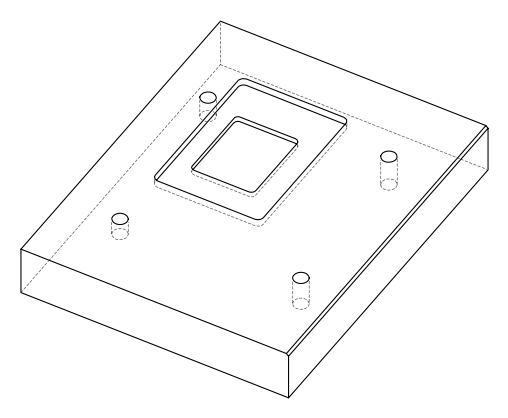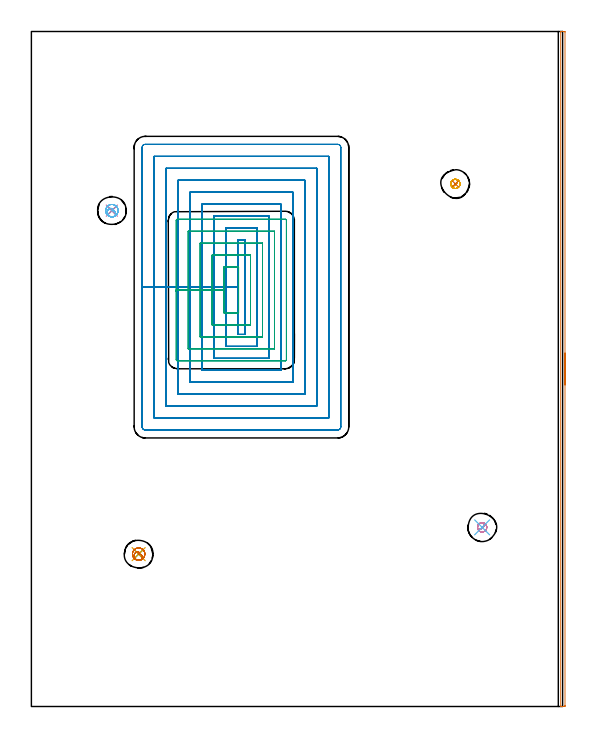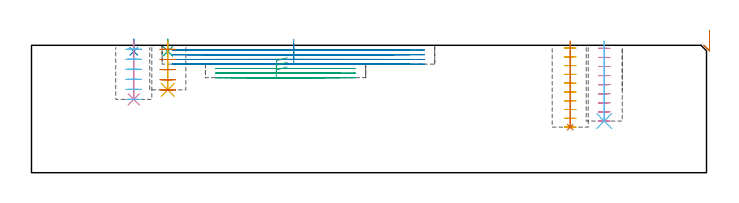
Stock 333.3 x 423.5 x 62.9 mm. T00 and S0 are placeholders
(PLAN: 13 operations, 6 tool changes, 42 min)
(1 AREA_MILL | FG_CHAMFER_SURFACE | UGT0205_001 | 3.54 min | 1544 mm3)
(2 MILL_RECTANGULAR_POCKET | POCKET_RECTANGULAR_STRAIGHT | NXT0201_010 | Follow Part, ap 2.5, ae 75% | 27.28 min | 236506 mm3)
(3 MILL_RECTANGULAR_POCKET_1 | POCKET_RECTANGULAR_STRAIGHT_1 | NXT0201_010 | Follow Part, ap 2.5, ae 75% | 6.31 min | 52173 mm3)
(4 MILL_BLIND_HOLE_FROM_SOLID_MATERIAL | STEP1POCKET | UGT0201_130 | Spiral | 1.14 min | 9312 mm3)
(5 MILL_BLIND_HOLE_FROM_SOLID_MATERIAL_1 | STEP1POCKET_1 | UGT0201_130 | Spiral | 1.26 min | 10044 mm3)
(6 BORE_BLIND_HOLE | STEP1POCKET | UGT0332_075 | 0.16 min | 0 mm3)
(7 BORE_BLIND_HOLE_1 | STEP1POCKET_1 | UGT0332_075 | 0.17 min | 0 mm3)
(8 SPOT_DRILL | STEP1POCKET_2 | NXT0321_9005460120000 | 0.05 min | 181 mm3)
(9 SPOT_DRILL_1 | STEP1POCKET_3 | NXT0321_9005460120000 | 0.05 min | 168 mm3)
(10 DRILL_BLIND_HOLE_INTO_CENTER | STEP1POCKET_2 | NXT0301_128 | 0.12 min | 2710 mm3)
(11 DRILL_BLIND_HOLE_INTO_CENTER_1 | STEP1POCKET_3 | NXT0301_128 | 0.1 min | 2179 mm3)
(12 MILL_ROUGH_BLIND_HOLE_CONTOUR | STEP1POCKET_2 | NXT0201_010 | Spiral | 1.02 min | 3750 mm3)
(13 MILL_ROUGH_BLIND_HOLE_CONTOUR_1 | STEP1POCKET_3 | NXT0201_010 | Spiral | 0.85 min | 3120 mm3)
(TOOL UGT0205_001 | Chamfer Mill 20 x 3 x 45 deg. | D20 FL50 Z2)
(TOOL NXT0201_010 | ENDMILL 10mm [2P460-1000-NA 1630] | D10 FL30 Z6)
(TOOL UGT0201_130 | Carbide End Mill 12.0 | D12 FL15 Z4)
(TOOL UGT0332_075 | 17.75 mm Rough Boring Bar | D17.75)
(TOOL NXT0321_9005460120000 | NC Spot Drill, 142deg, 12mm, Carbide, Uncoated | D12 PA142 FL30 Z2)
(TOOL NXT0301_128 | Carbide Drill 12mm [861.1-1200-036A1-GP GC34] | D12 PA150 FL37.4 Z2)
(OP 1 AREA_MILL)
G17 G21 G94 G90
T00 M6
G54
G17 G0 G90 X334.8 Y221.75 S1061 M3
G43 Z72.9 H0
Z70.2
G94 G1 Y221.712 Z69.328 F250.
Y221.598 Z68.464
Y221.409 Z67.612
Y221.147 Z66.78
Y220.813 Z65.974
Y220.41 Z65.2
Y219.942 Z64.464
Y219.41 Z63.772
Y218.821 Z63.129
Y218.178 Z62.54
Y217.486 Z62.008
Y216.75 Z61.54
Y215.976 Z61.137
Y215.17 Z60.803
Y214.338 Z60.541
Y213.486 Z60.352
Y212.622 Z60.238
Y211.75 Z60.2
Y0.61
X334.798 Y0.399 Z60.202
X334.791 Y0.003 Z60.205
X334.655 Y0. Z60.341
X333.45 Z61.545
X332.803 Z62.196
X332.442 Z62.557
X332.109 Z62.881
X332.102 Y0.007 Z62.888
X332.1 Y0.164 Z62.9
Y423.337
X332.103 Y423.492 Z62.888
X332.109 Y423.494 Z62.882
X332.442 Y423.5 Z62.558
X332.803 Z62.196
X333.45 Z61.545
X334.655 Z60.341
X334.791 Y423.497 Z60.205
X334.8 Y423.1 Z60.2
Y211.75
Y210.878 Z60.238
Y210.014 Z60.352
Y209.162 Z60.541
Y208.33 Z60.803
Y207.524 Z61.137
Y206.75 Z61.54
Y206.014 Z62.008
Y205.322 Z62.54
Y204.679 Z63.129
Y204.09 Z63.772
Y203.558 Z64.464
Y203.09 Z65.2
Y202.687 Z65.974
Y202.353 Z66.78
Y202.091 Z67.612
Y201.902 Z68.464
Y201.788 Z69.328
Y201.75 Z70.2
G0 Z72.9
M5
M2
(OP 2 MILL_RECTANGULAR_POCKET)
G17 G21 G94 G90
T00 M6
G54
G17 G0 G90 X129.5 Y282.973 S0 M3
G43 Z72.9 H1
Z65.9
G94 G1 Y263.1 Z60.575 F250.
Y233.5 F500.
X134.1
Y292.7
X129.5
Y263.1
X122.
Y226.
X141.6
Y300.2
X122.
Y263.1
X114.5
Y218.5
X149.1
Y307.7
X114.5
Y263.1
X107.
Y211.
X156.6
Y315.2
X107.
Y263.1
X99.5
Y203.5
X164.1
Y322.7
X99.5
Y263.1
X92.
Y196.
X171.6
Y330.2
X92.
Y263.1
X84.5
Y188.5
X179.1
Y337.7
X84.5
Y263.1
X77.
Y181.
X186.6
Y345.2
X77.
Y263.1
X69.5
Y175.4
G3 X71.4 Y173.5 R1.9
G1 X192.2
G3 X194.1 Y175.4 R1.9
G1 Y350.8
G3 X192.2 Y352.7 R1.9
G1 X71.4
G3 X69.5 Y350.8 R1.9
G1 Y263.1
Y262.1
G0 X129.5 Y282.973 Z63.575
G1 Y263.1 Z58.25 F250.
Y233.5 F500.
X134.1
Y292.7
X129.5
Y263.1
X122.
Y226.
X141.6
Y300.2
X122.
Y263.1
X114.5
Y218.5
X149.1
Y307.7
X114.5
Y263.1
X107.
Y211.
X156.6
Y315.2
X107.
Y263.1
X99.5
Y203.5
X164.1
Y322.7
X99.5
Y263.1
X92.
Y196.
X171.6
Y330.2
X92.
Y263.1
X84.5
Y188.5
X179.1
Y337.7
X84.5
Y263.1
X77.
Y181.
X186.6
Y345.2
X77.
Y263.1
X69.5
Y175.4
G3 X71.4 Y173.5 R1.9
G1 X192.2
G3 X194.1 Y175.4 R1.9
G1 Y350.8
G3 X192.2 Y352.7 R1.9
G1 X71.4
G3 X69.5 Y350.8 R1.9
G1 Y263.1
Y262.1
G0 X129.5 Y282.973 Z61.25
G1 Y263.1 Z55.925 F250.
Y233.5 F500.
X134.1
Y292.7
X129.5
Y263.1
X122.
Y226.
X141.6
Y300.2
X122.
Y263.1
X114.5
Y218.5
X149.1
Y307.7
X114.5
Y263.1
X107.
Y211.
X156.6
Y315.2
X107.
Y263.1
X99.5
Y203.5
X164.1
Y322.7
X99.5
Y263.1
X92.
Y196.
X171.6
Y330.2
X92.
Y263.1
X84.5
Y188.5
X179.1
Y337.7
X84.5
Y263.1
X77.
Y181.
X186.6
Y345.2
X77.
Y263.1
X69.5
Y175.4
G3 X71.4 Y173.5 R1.9
G1 X192.2
G3 X194.1 Y175.4 R1.9
G1 Y350.8
G3 X192.2 Y352.7 R1.9
G1 X71.4
G3 X69.5 Y350.8 R1.9
G1 Y263.1
Y262.1
G0 X129.5 Y282.973 Z58.925
G1 Y263.1 Z53.6 F250.
Y233.5 F500.
X134.1
Y292.7
X129.5
Y263.1
X122.
Y226.
X141.6
Y300.2
X122.
Y263.1
X114.5
Y218.5
X149.1
Y307.7
X114.5
Y263.1
X107.
Y211.
X156.6
Y315.2
X107.
Y263.1
X99.5
Y203.5
X164.1
Y322.7
X99.5
Y263.1
X92.
Y196.
X171.6
Y330.2
X92.
Y263.1
X84.5
Y188.5
X179.1
Y337.7
X84.5
Y263.1
X77.
Y181.
X186.6
Y345.2
X77.
Y263.1
X69.5
Y175.4
G3 X71.4 Y173.5 R1.9
G1 X192.2
G3 X194.1 Y175.4 R1.9
G1 Y350.8
G3 X192.2 Y352.7 R1.9
G1 X71.4
G3 X69.5 Y350.8 R1.9
G1 Y263.1
Y262.1
G0 Z72.9
M5
M2
(OP 3 MILL_RECTANGULAR_POCKET_1)
G17 G21 G94 G90
T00 M6
G54
G17 G0 G90 X126.227 Y275.7 S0 M3
G43 Z72.9 H1
Z56.757
G94 G1 X120.9 Z55.33 F250.
Y261.3 Z51.471
Y246.9 F500.
X130.
Y275.7
X120.9
Y261.3
X113.4
Y239.4
X137.5
Y283.2
X113.4
Y261.3
X105.9
Y231.9
X145.
Y290.7
X105.9
Y261.3
X98.4
Y224.4
X152.5
Y298.2
X98.4
Y261.3
X90.9
Y217.6
G3 X91.6 Y216.9 R0.7
G1 X159.3
G3 X160. Y217.6 R0.7
G1 Y305.
G3 X159.3 Y305.7 R0.7
G1 X91.6
G3 X90.9 Y305. R0.7
G1 Y261.3
Y260.3
G0 X126.227 Y275.7 Z54.471
G1 X120.9 Z53.044 F250.
Y261.3 Z49.186
Y246.9 F500.
X130.
Y275.7
X120.9
Y261.3
X113.4
Y239.4
X137.5
Y283.2
X113.4
Y261.3
X105.9
Y231.9
X145.
Y290.7
X105.9
Y261.3
X98.4
Y224.4
X152.5
Y298.2
X98.4
Y261.3
X90.9
Y217.6
G3 X91.6 Y216.9 R0.7
G1 X159.3
G3 X160. Y217.6 R0.7
G1 Y305.
G3 X159.3 Y305.7 R0.7
G1 X91.6
G3 X90.9 Y305. R0.7
G1 Y261.3
Y260.3
G0 X126.227 Y275.7 Z52.186
G1 X120.9 Z50.758 F250.
Y261.3 Z46.9
Y246.9 F500.
X130.
Y275.7
X120.9
Y261.3
X113.4
Y239.4
X137.5
Y283.2
X113.4
Y261.3
X105.9
Y231.9
X145.
Y290.7
X105.9
Y261.3
X98.4
Y224.4
X152.5
Y298.2
X98.4
Y261.3
X90.9
Y217.6
G3 X91.6 Y216.9 R0.7
G1 X159.3
G3 X160. Y217.6 R0.7
G1 Y305.
G3 X159.3 Y305.7 R0.7
G1 X91.6
G3 X90.9 Y305. R0.7
G1 Y261.3
Y260.3
G0 Z72.9
M5
M2
(OP 4 MILL_BLIND_HOLE_FROM_SOLID_MATERIAL)
G17 G21 G94 G90
T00 M6
G54
G17 G0 G90 X282.8 Y112.4 S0 M3
G43 Z72.9 H0
Z61.411
G94 G3 X282.944 Y115.156 R1.382 F250.
X279.916 Y112.703 R2.756
X282.497 Y109.516 R2.9
X279.916 Y112.703 R-2.9
X281.206 Y111.11 R1.45
X282.8 Y112.4 R1.45
G0 Z56.922
G3 X282.944 Y115.156 R1.382
X279.916 Y112.703 R2.756
X282.497 Y109.516 R2.9
X279.916 Y112.703 R-2.9
X281.206 Y111.11 R1.45
X282.8 Y112.4 R1.45
G0 Z52.433
G3 X282.944 Y115.156 R1.382
X279.916 Y112.703 R2.756
X282.497 Y109.516 R2.9
X279.916 Y112.703 R-2.9
X281.206 Y111.11 R1.45
X282.8 Y112.4 R1.45
G0 Z47.944
G3 X282.944 Y115.156 R1.382
X279.916 Y112.703 R2.756
X282.497 Y109.516 R2.9
X279.916 Y112.703 R-2.9
X281.206 Y111.11 R1.45
X282.8 Y112.4 R1.45
G0 Z43.456
G3 X282.944 Y115.156 R1.382
X279.916 Y112.703 R2.756
X282.497 Y109.516 R2.9
X279.916 Y112.703 R-2.9
X281.206 Y111.11 R1.45
X282.8 Y112.4 R1.45
G0 Z38.967
G3 X282.944 Y115.156 R1.382
X279.916 Y112.703 R2.756
X282.497 Y109.516 R2.9
X279.916 Y112.703 R-2.9
X281.206 Y111.11 R1.45
X282.8 Y112.4 R1.45
G0 Z34.478
G3 X282.944 Y115.156 R1.382
X279.916 Y112.703 R2.756
X282.497 Y109.516 R2.9
X279.916 Y112.703 R-2.9
X281.206 Y111.11 R1.45
X282.8 Y112.4 R1.45
G0 Z29.989
G3 X282.944 Y115.156 R1.382
X279.916 Y112.703 R2.756
X282.497 Y109.516 R2.9
X279.916 Y112.703 R-2.9
X281.206 Y111.11 R1.45
X282.8 Y112.4 R1.45
G0 Z25.5
G3 X282.944 Y115.156 R1.382
X279.916 Y112.703 R2.756
X282.497 Y109.516 R2.9
X279.916 Y112.703 R-2.9
X281.206 Y111.11 R1.45
X282.8 Y112.4 R1.45
G0 Z72.9
M5
M2
(OP 5 MILL_BLIND_HOLE_FROM_SOLID_MATERIAL_1)
G17 G21 G94 G90
T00 M6
G54
G17 G0 G90 X266. Y327.9 S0 M3
G43 Z72.9 H0
Z61.56
G94 G3 X266.144 Y330.656 R1.382 F250.
X263.116 Y328.203 R2.756
X265.697 Y325.016 R2.9
X263.116 Y328.203 R-2.9
X264.406 Y326.61 R1.45
X266. Y327.9 R1.45
G0 Z57.22
G3 X266.144 Y330.656 R1.382
X263.116 Y328.203 R2.756
X265.697 Y325.016 R2.9
X263.116 Y328.203 R-2.9
X264.406 Y326.61 R1.45
X266. Y327.9 R1.45
G0 Z52.88
G3 X266.144 Y330.656 R1.382
X263.116 Y328.203 R2.756
X265.697 Y325.016 R2.9
X263.116 Y328.203 R-2.9
X264.406 Y326.61 R1.45
X266. Y327.9 R1.45
G0 Z48.54
G3 X266.144 Y330.656 R1.382
X263.116 Y328.203 R2.756
X265.697 Y325.016 R2.9
X263.116 Y328.203 R-2.9
X264.406 Y326.61 R1.45
X266. Y327.9 R1.45
G0 Z44.2
G3 X266.144 Y330.656 R1.382
X263.116 Y328.203 R2.756
X265.697 Y325.016 R2.9
X263.116 Y328.203 R-2.9
X264.406 Y326.61 R1.45
X266. Y327.9 R1.45
G0 Z39.86
G3 X266.144 Y330.656 R1.382
X263.116 Y328.203 R2.756
X265.697 Y325.016 R2.9
X263.116 Y328.203 R-2.9
X264.406 Y326.61 R1.45
X266. Y327.9 R1.45
G0 Z35.52
G3 X266.144 Y330.656 R1.382
X263.116 Y328.203 R2.756
X265.697 Y325.016 R2.9
X263.116 Y328.203 R-2.9
X264.406 Y326.61 R1.45
X266. Y327.9 R1.45
G0 Z31.18
G3 X266.144 Y330.656 R1.382
X263.116 Y328.203 R2.756
X265.697 Y325.016 R2.9
X263.116 Y328.203 R-2.9
X264.406 Y326.61 R1.45
X266. Y327.9 R1.45
G0 Z26.84
G3 X266.144 Y330.656 R1.382
X263.116 Y328.203 R2.756
X265.697 Y325.016 R2.9
X263.116 Y328.203 R-2.9
X264.406 Y326.61 R1.45
X266. Y327.9 R1.45
G0 Z22.5
G3 X266.144 Y330.656 R1.382
X263.116 Y328.203 R2.756
X265.697 Y325.016 R2.9
X263.116 Y328.203 R-2.9
X264.406 Y326.61 R1.45
X266. Y327.9 R1.45
G0 Z72.9
M5
M2
(OP 6 BORE_BLIND_HOLE)
G17 G21 G94 G90
T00 M6
G54
G17 G0 G90 X282.8 Y112.4 S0 M3
G43 Z72.9 H0
G94 G85 G98 Z25.5 F250. R64.9
G80
M5
M2
(OP 7 BORE_BLIND_HOLE_1)
G17 G21 G94 G90
T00 M6
G54
G17 G0 G90 X266. Y327.9 S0 M3
G43 Z72.9 H0
G94 G85 G98 Z22.5 F250. R64.9
G80
M5
M2
(OP 8 SPOT_DRILL)
G17 G21 G94 G90
T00 M6
G54
G17 G0 G90 X50.5 Y311.1 S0 M3
G43 Z72.9 H0
G94 G81 G98 Z59.9 F250. R65.9
G80
M5
M2
(OP 9 SPOT_DRILL_1)
G17 G21 G94 G90
T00 M6
G54
G17 G0 G90 X67.3 Y95.6 S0 M3
G43 Z72.9 H0
G94 G81 G98 Z59.9 F250. R65.9
G80
M5
M2
(OP 10 DRILL_BLIND_HOLE_INTO_CENTER)
G17 G21 G94 G90
T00 M6
G54
G17 G0 G90 X50.5 Y311.1 S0 M3
G43 Z72.9 H1
G94 G81 G98 Z36.2 F250. R64.9
G80
M5
M2
(OP 11 DRILL_BLIND_HOLE_INTO_CENTER_1)
G17 G21 G94 G90
T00 M6
G54
G17 G0 G90 X67.3 Y95.6 S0 M3
G43 Z72.9 H1
G94 G81 G98 Z40.9 F250. R64.9
G80
M5
M2
(OP 12 MILL_ROUGH_BLIND_HOLE_CONTOUR)
G17 G21 G94 G90
T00 M6
G54
G17 G0 G90 X50.5 Y311.1 S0 M3
G43 Z72.9 H1
Z60.95
G94 G3 X50.88 Y312.155 R0.596 F250.
X48.998 Y312.343 R1.696
X47.859 Y309.041 R2.571
X51.231 Y307.269 R3.058
X54.331 Y311.831 R3.9
X51.231 Y307.269 R-3.9
X52.781 Y309.55 R1.95
X50.5 Y311.1 R1.95
G0 Z56.
G3 X50.88 Y312.155 R0.596
X48.998 Y312.343 R1.696
X47.859 Y309.041 R2.571
X51.231 Y307.269 R3.058
X54.331 Y311.831 R3.9
X51.231 Y307.269 R-3.9
X52.781 Y309.55 R1.95
X50.5 Y311.1 R1.95
G0 Z51.05
G3 X50.88 Y312.155 R0.596
X48.998 Y312.343 R1.696
X47.859 Y309.041 R2.571
X51.231 Y307.269 R3.058
X54.331 Y311.831 R3.9
X51.231 Y307.269 R-3.9
X52.781 Y309.55 R1.95
X50.5 Y311.1 R1.95
G0 Z46.1
G3 X50.88 Y312.155 R0.596
X48.998 Y312.343 R1.696
X47.859 Y309.041 R2.571
X51.231 Y307.269 R3.058
X54.331 Y311.831 R3.9
X51.231 Y307.269 R-3.9
X52.781 Y309.55 R1.95
X50.5 Y311.1 R1.95
G0 Z41.15
G3 X50.88 Y312.155 R0.596
X48.998 Y312.343 R1.696
X47.859 Y309.041 R2.571
X51.231 Y307.269 R3.058
X54.331 Y311.831 R3.9
X51.231 Y307.269 R-3.9
X52.781 Y309.55 R1.95
X50.5 Y311.1 R1.95
G0 Z36.2
G3 X50.88 Y312.155 R0.596
X48.998 Y312.343 R1.696
X47.859 Y309.041 R2.571
X51.231 Y307.269 R3.058
X54.331 Y311.831 R3.9
X51.231 Y307.269 R-3.9
X52.781 Y309.55 R1.95
X50.5 Y311.1 R1.95
G0 Z72.9
M5
M2
(OP 13 MILL_ROUGH_BLIND_HOLE_CONTOUR_1)
G17 G21 G94 G90
T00 M6
G54
G17 G0 G90 X67.3 Y95.6 S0 M3
G43 Z72.9 H1
Z60.9
G94 G3 X67.68 Y96.655 R0.596 F250.
X65.798 Y96.843 R1.696
X64.659 Y93.541 R2.571
X68.031 Y91.769 R3.058
X71.131 Y96.331 R3.9
X68.031 Y91.769 R-3.9
X69.581 Y94.05 R1.95
X67.3 Y95.6 R1.95
G0 Z55.9
G3 X67.68 Y96.655 R0.596
X65.798 Y96.843 R1.696
X64.659 Y93.541 R2.571
X68.031 Y91.769 R3.058
X71.131 Y96.331 R3.9
X68.031 Y91.769 R-3.9
X69.581 Y94.05 R1.95
X67.3 Y95.6 R1.95
G0 Z50.9
G3 X67.68 Y96.655 R0.596
X65.798 Y96.843 R1.696
X64.659 Y93.541 R2.571
X68.031 Y91.769 R3.058
X71.131 Y96.331 R3.9
X68.031 Y91.769 R-3.9
X69.581 Y94.05 R1.95
X67.3 Y95.6 R1.95
G0 Z45.9
G3 X67.68 Y96.655 R0.596
X65.798 Y96.843 R1.696
X64.659 Y93.541 R2.571
X68.031 Y91.769 R3.058
X71.131 Y96.331 R3.9
X68.031 Y91.769 R-3.9
X69.581 Y94.05 R1.95
X67.3 Y95.6 R1.95
G0 Z40.9
G3 X67.68 Y96.655 R0.596
X65.798 Y96.843 R1.696
X64.659 Y93.541 R2.571
X68.031 Y91.769 R3.058
X71.131 Y96.331 R3.9
X68.031 Y91.769 R-3.9
X69.581 Y94.05 R1.95
X67.3 Y95.6 R1.95
G0 Z72.9
M5
M2
